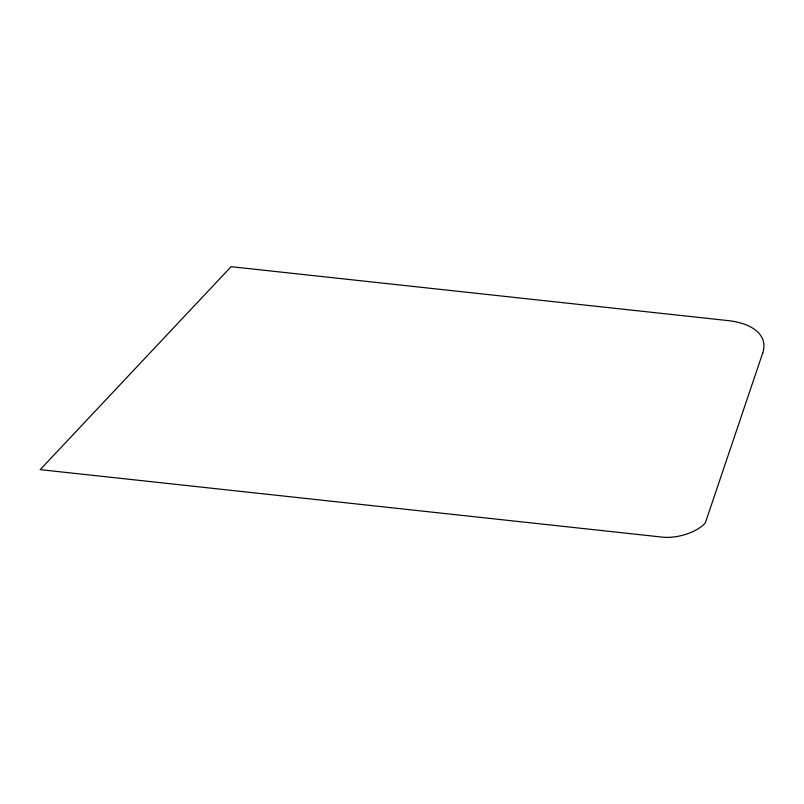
<?xml version="1.0" encoding="UTF-8"?>
<svg xmlns="http://www.w3.org/2000/svg" width="804" height="804" viewBox="0 0 804 804"><rect width="100%" height="100%" fill="white"/><g stroke="black" fill="none" stroke-linecap="round" stroke-linejoin="round"><path stroke-width="1.21" d="M762.715 352.986L705.259 523.143A32.15 15.678 -14.4 0 1 662.305 537.122L40.2 469.636L231.09 266.687L727.841 320.575A75.003 36.592 -14.4 0 1 762.715 352.986"/></g></svg>
